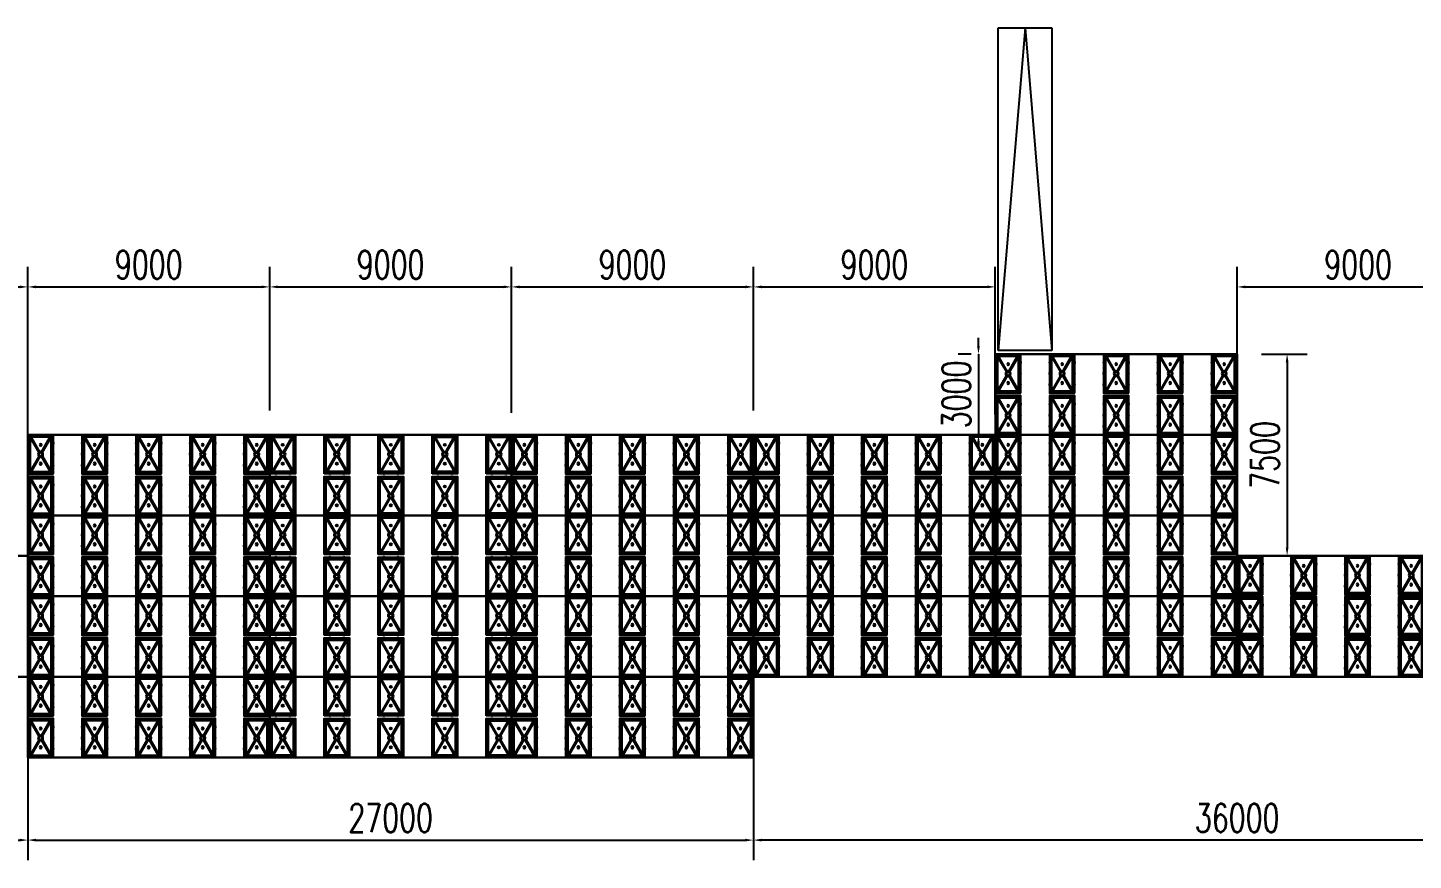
# Model space of a CAD drawing. Header units: millimetres. Extents: x -1825427 to -664413, y 1443096 to 1668257.
# Drawn here: x -788229 to -736672, y 1473512 to 1504478 of the extents above; entities that cross this region are included whole.
import ezdxf

# ---------------------------------------------------------------- set-up
doc = ezdxf.new("R2010")
doc.units = ezdxf.units.MM
doc.header["$LTSCALE"] = 10
doc.layers.get('DEFPOINTS').update_dxf_attribs({"linetype": 'CONTINUOUS'})
for name, color, linetype in [('W-bridge approach引桥', 4, 'CONTINUOUS'), ('W-FLOAT_BOWL浮筒', 253, 'CONTINUOUS'), ('W-PLASTIC_RAILINGS塑木栏杆', 6, 'CONTINUOUS'), ('W-STEEL_FRAME钢架', 3, 'CONTINUOUS'), ('W-WOOD_FLOOR木地板', 30, 'CONTINUOUS'), ('景观-构筑物(需深化）', 214, 'CONTINUOUS')]:
    doc.layers.add(name, color=color, linetype=linetype)
doc.styles.add('STANDARD_T3', font='simplex.shx', dxfattribs={"width": 0.7, "bigfont": 'gbcbig.shx'})
doc.dimstyles.new('W&&300', dxfattribs={"dimtxt": 1050, "dimasz": 300, "dimexe": 750, "dimexo": 900, "dimgap": 300, "dimtad": 1, "dimdec": 0, "dimzin": 0, "dimdsep": 46, "dimtxsty": 'STANDARD_T3', "dimcen": 0.09, "dimclrd": 1, "dimclre": 1, "dimclrt": 7, "dimazin": 2, "dimtfac": 1, "dimtdec": 0, "dimtix": 1, "dimtmove": 2, "dimatfit": 3, "dimfxl": 100, "dimtolj": 1, "dimtzin": 0, "dimarcsym": 0})

# ---------------------------------------------------------------- blocks, each defined once
blk = doc.blocks.new('DFX')
at = {"layer": 'W-FLOAT_BOWL浮筒'}
for p, q in [((0, 0), (1450, 0)), ((325, 0), (305, 0)), ((735, 0), (715, 0)), ((1125, 0), (1145, 0)), ((0, -205), (0, -225)), ((630, -443), (116, -146)), ((630, -507), (116, -804)), ((650, -409), (136, -111)), ((650, -409), (136, -111)), ((800, -409), (1314, -111)), ((800, -409), (1314, -111)), ((820, -443), (1334, -146)), ((820, -507), (1334, -804)), ((1450, -205), (1450, -225)), ((0, -725), (0, -745)), ((650, -541), (136, -839)), ((650, -541), (136, -839)), ((325, -950), (305, -950)), ((735, -950), (715, -950)), ((800, -541), (1314, -839)), ((800, -541), (1314, -839)), ((1125, -950), (1145, -950)), ((1450, -725), (1450, -745))]:
    blk.add_line(p, q, dxfattribs=at)
for points in [[(0, 0), (1450, 0), (1450, -950), (0, -950)], [(40, -40), (1410, -40), (1410, -910), (40, -910)], [(85, -85), (1365, -85), (1365, -865), (85, -865)]]:
    blk.add_lwpolyline(points, close=True, dxfattribs=at)
for points in [[(350, 0), (350, -39, -0.605909), (280, -39), (280, 0), (305, 0), (305, -20, 1.050157), (325, -20), (325, 0), (350, 0)], [(760, 0), (760, -39, -0.605909), (690, -39), (690, 0), (715, 0), (715, -20, 1.050157), (735, -20), (735, 0), (760, 0)], [(1100, 0), (1100, -39, 0.605909), (1170, -39), (1170, 0), (1145, 0), (1145, -20, -1.050157), (1125, -20), (1125, 0), (1100, 0)], [(0, -180), (39, -180, -0.605909), (39, -250), (0, -250), (0, -225), (20, -225, 1.050157), (20, -205), (0, -205), (0, -180)], [(1450, -180), (1411, -180, 0.605909), (1411, -250), (1450, -250), (1450, -225), (1430, -225, -1.050157), (1430, -205), (1450, -205), (1450, -180)], [(0, -700), (39, -700, -0.605909), (39, -770), (0, -770), (0, -745), (20, -745, 1.050157), (20, -725), (0, -725), (0, -700)], [(350, -950), (350, -911, 0.605909), (280, -911), (280, -950), (305, -950), (305, -930, -1.050157), (325, -930), (325, -950), (350, -950)], [(760, -950), (760, -911, 0.605909), (690, -911), (690, -950), (715, -950), (715, -930, -1.050157), (735, -930), (735, -950), (760, -950)], [(1100, -950), (1100, -911, -0.605909), (1170, -911), (1170, -950), (1145, -950), (1145, -930, 1.050157), (1125, -930), (1125, -950), (1100, -950)], [(1450, -700), (1411, -700, 0.605909), (1411, -770), (1450, -770), (1450, -745), (1430, -745, -1.050157), (1430, -725), (1450, -725), (1450, -700)]]:
    blk.add_lwpolyline(points, format="xyb", dxfattribs=at)
for centre, radius in [((375, -475), 40), ((725, -475), 100), ((725, -475), 60), ((1075, -475), 40)]:
    blk.add_circle(centre, radius, dxfattribs=at)
for centre, start, end in [((126, -129), 59.9771, 239.9771), ((1324, -129), 300.0229, 120.0229), ((126, -821), 120.0229, 300.0229), ((1324, -821), 239.9771, 59.9771)]:
    blk.add_arc(centre, 20, start, end, dxfattribs=at)
blk = doc.blocks.new('*U2883')
at = {"layer": 'W-FLOAT_BOWL浮筒', "xscale": -1, "rotation": 270}
for p in [(475, 50, -917003000), (475, -1500, 917003000)]:
    blk.add_blockref('DFX', p, dxfattribs=at)
blk = doc.blocks.new('*U2884')
at = {"layer": 'W-STEEL_FRAME钢架', "color": 0, "linetype": 'ByBlock', "lineweight": -2, "transparency": 16777216}
for p in [(0, 0), (2010, 0), (4020, 0), (6030, 0), (8040, 0)]:
    blk.add_blockref('*U2883', p, dxfattribs=at)
blk = doc.blocks.new('*U2881')
at = {"layer": 'W-FLOAT_BOWL浮筒', "xscale": -1, "rotation": 270}
for p in [(475, 50, -917003000), (475, -1500, 917003000)]:
    blk.add_blockref('DFX', p, dxfattribs=at)
blk = doc.blocks.new('*U2882')
at = {"layer": 'W-STEEL_FRAME钢架', "color": 0, "linetype": 'ByBlock', "lineweight": -2, "transparency": 16777216}
for p in [(0, 0), (2010, 0), (4020, 0), (6030, 0), (8040, 0)]:
    blk.add_blockref('*U2881', p, dxfattribs=at)
blk = doc.blocks.new('*U2885')
at = {"layer": 'W-FLOAT_BOWL浮筒', "xscale": -1, "rotation": 270}
for p in [(475, 50, -917003000), (475, -1500, 917003000)]:
    blk.add_blockref('DFX', p, dxfattribs=at)
blk = doc.blocks.new('*U2886')
at = {"layer": 'W-STEEL_FRAME钢架', "color": 0, "linetype": 'ByBlock', "lineweight": -2, "transparency": 16777216}
for p in [(0, 0), (2010, 0), (4020, 0), (6030, 0), (8040, 0)]:
    blk.add_blockref('*U2885', p, dxfattribs=at)
blk = doc.blocks.new('*U2580')
at = {"layer": 'W-FLOAT_BOWL浮筒', "xscale": -1, "rotation": 270}
for p in [(475, 50, -917003000), (475, -1500, 917003000)]:
    blk.add_blockref('DFX', p, dxfattribs=at)
blk = doc.blocks.new('*U2581')
at = {"layer": 'W-STEEL_FRAME钢架', "color": 0, "linetype": 'ByBlock', "lineweight": -2, "transparency": 16777216}
for p in [(0, 0), (2010, 0), (4020, 0), (6030, 0), (8040, 0)]:
    blk.add_blockref('*U2580', p, dxfattribs=at)
blk = doc.blocks.new('*U2577')
at = {"layer": 'W-FLOAT_BOWL浮筒', "xscale": -1, "rotation": 270}
for p in [(475, 50, -917003000), (475, -1500, 917003000)]:
    blk.add_blockref('DFX', p, dxfattribs=at)
blk = doc.blocks.new('*U2579')
at = {"layer": 'W-STEEL_FRAME钢架', "color": 0, "linetype": 'ByBlock', "lineweight": -2, "transparency": 16777216}
for p in [(0, 0), (2010, 0), (4020, 0), (6030, 0), (8040, 0)]:
    blk.add_blockref('*U2577', p, dxfattribs=at)
blk = doc.blocks.new('*U2856')
at = {"layer": 'W-FLOAT_BOWL浮筒', "xscale": -1, "rotation": 270}
for p in [(475, 50, -917003000), (475, -1500, 917003000)]:
    blk.add_blockref('DFX', p, dxfattribs=at)
blk = doc.blocks.new('*U2887')
at = {"layer": 'W-STEEL_FRAME钢架', "color": 0, "linetype": 'ByBlock', "lineweight": -2, "transparency": 16777216}
for p in [(0, 0), (2010, 0), (4020, 0), (6030, 0), (8040, 0)]:
    blk.add_blockref('*U2856', p, dxfattribs=at)
blk = doc.blocks.new('*U2860')
at = {"layer": 'W-FLOAT_BOWL浮筒', "xscale": -1, "rotation": 270}
for p in [(475, 50, -917003000), (475, -1500, 917003000)]:
    blk.add_blockref('DFX', p, dxfattribs=at)
blk = doc.blocks.new('*U2861')
at = {"layer": 'W-STEEL_FRAME钢架', "color": 0, "linetype": 'ByBlock', "lineweight": -2, "transparency": 16777216}
for p in [(0, 0), (2010, 0), (4020, 0), (6030, 0), (8040, 0)]:
    blk.add_blockref('*U2860', p, dxfattribs=at)
blk = doc.blocks.new('*U2858')
at = {"layer": 'W-FLOAT_BOWL浮筒', "xscale": -1, "rotation": 270}
for p in [(475, 50, -917003000), (475, -1500, 917003000)]:
    blk.add_blockref('DFX', p, dxfattribs=at)
blk = doc.blocks.new('*U2859')
at = {"layer": 'W-STEEL_FRAME钢架', "color": 0, "linetype": 'ByBlock', "lineweight": -2, "transparency": 16777216}
for p in [(0, 0), (2010, 0), (4020, 0), (6030, 0), (8040, 0)]:
    blk.add_blockref('*U2858', p, dxfattribs=at)
blk = doc.blocks.new('*U2862')
at = {"layer": 'W-FLOAT_BOWL浮筒', "xscale": -1, "rotation": 270}
for p in [(475, 50, -917003000), (475, -1500, 917003000)]:
    blk.add_blockref('DFX', p, dxfattribs=at)
blk = doc.blocks.new('*U2857')
at = {"layer": 'W-STEEL_FRAME钢架', "color": 0, "linetype": 'ByBlock', "lineweight": -2, "transparency": 16777216}
for p in [(0, 0), (2010, 0), (4020, 0), (6030, 0), (8040, 0)]:
    blk.add_blockref('*U2862', p, dxfattribs=at)
blk = doc.blocks.new('*U2866')
at = {"layer": 'W-FLOAT_BOWL浮筒', "xscale": -1, "rotation": 270}
for p in [(475, 50, -917003000), (475, -1500, 917003000)]:
    blk.add_blockref('DFX', p, dxfattribs=at)
blk = doc.blocks.new('*U2867')
at = {"layer": 'W-STEEL_FRAME钢架', "color": 0, "linetype": 'ByBlock', "lineweight": -2, "transparency": 16777216}
for p in [(0, 0), (2010, 0), (4020, 0), (6030, 0), (8040, 0)]:
    blk.add_blockref('*U2866', p, dxfattribs=at)
blk = doc.blocks.new('*U2864')
at = {"layer": 'W-FLOAT_BOWL浮筒', "xscale": -1, "rotation": 270}
for p in [(475, 50, -917003000), (475, -1500, 917003000)]:
    blk.add_blockref('DFX', p, dxfattribs=at)
blk = doc.blocks.new('*U2865')
at = {"layer": 'W-STEEL_FRAME钢架', "color": 0, "linetype": 'ByBlock', "lineweight": -2, "transparency": 16777216}
for p in [(0, 0), (2010, 0), (4020, 0), (6030, 0), (8040, 0)]:
    blk.add_blockref('*U2864', p, dxfattribs=at)
blk = doc.blocks.new('*U2868')
at = {"layer": 'W-FLOAT_BOWL浮筒', "xscale": -1, "rotation": 270}
for p in [(475, 50, -917003000), (475, -1500, 917003000)]:
    blk.add_blockref('DFX', p, dxfattribs=at)
blk = doc.blocks.new('*U2863')
at = {"layer": 'W-STEEL_FRAME钢架', "color": 0, "linetype": 'ByBlock', "lineweight": -2, "transparency": 16777216}
for p in [(0, 0), (2010, 0), (4020, 0), (6030, 0), (8040, 0)]:
    blk.add_blockref('*U2868', p, dxfattribs=at)
blk = doc.blocks.new('*U2870')
at = {"layer": 'W-FLOAT_BOWL浮筒', "xscale": -1, "rotation": 270}
for p in [(475, 50, -917003000), (475, -1500, 917003000)]:
    blk.add_blockref('DFX', p, dxfattribs=at)
blk = doc.blocks.new('*U2869')
at = {"layer": 'W-STEEL_FRAME钢架', "color": 0, "linetype": 'ByBlock', "lineweight": -2, "transparency": 16777216}
for p in [(0, 0), (2010, 0), (4020, 0), (6030, 0), (8040, 0)]:
    blk.add_blockref('*U2870', p, dxfattribs=at)
blk = doc.blocks.new('*U2872')
at = {"layer": 'W-FLOAT_BOWL浮筒', "xscale": -1, "rotation": 270}
for p in [(475, 50, -917003000), (475, -1500, 917003000)]:
    blk.add_blockref('DFX', p, dxfattribs=at)
blk = doc.blocks.new('*U2871')
at = {"layer": 'W-STEEL_FRAME钢架', "color": 0, "linetype": 'ByBlock', "lineweight": -2, "transparency": 16777216}
for p in [(0, 0), (2010, 0), (4020, 0), (6030, 0), (8040, 0)]:
    blk.add_blockref('*U2872', p, dxfattribs=at)
blk = doc.blocks.new('*U2789')
at = {"layer": 'W-FLOAT_BOWL浮筒', "xscale": -1, "rotation": 270}
for p in [(475, 50, -917003000), (475, -1500, 917003000)]:
    blk.add_blockref('DFX', p, dxfattribs=at)
blk = doc.blocks.new('*U2873')
at = {"layer": 'W-STEEL_FRAME钢架', "color": 0, "linetype": 'ByBlock', "lineweight": -2, "transparency": 16777216}
for p in [(0, 0), (2010, 0), (4020, 0), (6030, 0), (8040, 0)]:
    blk.add_blockref('*U2789', p, dxfattribs=at)
blk = doc.blocks.new('*U2791')
at = {"layer": 'W-FLOAT_BOWL浮筒', "xscale": -1, "rotation": 270}
for p in [(475, 50, -917003000), (475, -1500, 917003000)]:
    blk.add_blockref('DFX', p, dxfattribs=at)
blk = doc.blocks.new('*U2790')
at = {"layer": 'W-STEEL_FRAME钢架', "color": 0, "linetype": 'ByBlock', "lineweight": -2, "transparency": 16777216}
for p in [(0, 0), (2010, 0), (4020, 0), (6030, 0), (8040, 0)]:
    blk.add_blockref('*U2791', p, dxfattribs=at)
blk = doc.blocks.new('*U2793')
at = {"layer": 'W-FLOAT_BOWL浮筒', "xscale": -1, "rotation": 270}
for p in [(475, 50, -917003000), (475, -1500, 917003000)]:
    blk.add_blockref('DFX', p, dxfattribs=at)
blk = doc.blocks.new('*U2792')
at = {"layer": 'W-STEEL_FRAME钢架', "color": 0, "linetype": 'ByBlock', "lineweight": -2, "transparency": 16777216}
for p in [(0, 0), (2010, 0), (4020, 0), (6030, 0), (8040, 0)]:
    blk.add_blockref('*U2793', p, dxfattribs=at)
blk = doc.blocks.new('*U2795')
at = {"layer": 'W-FLOAT_BOWL浮筒', "xscale": -1, "rotation": 270}
for p in [(475, 50, -917003000), (475, -1500, 917003000)]:
    blk.add_blockref('DFX', p, dxfattribs=at)
blk = doc.blocks.new('*U2794')
at = {"layer": 'W-STEEL_FRAME钢架', "color": 0, "linetype": 'ByBlock', "lineweight": -2, "transparency": 16777216}
for p in [(0, 0), (2010, 0), (4020, 0), (6030, 0), (8040, 0)]:
    blk.add_blockref('*U2795', p, dxfattribs=at)
blk = doc.blocks.new('*U2797')
at = {"layer": 'W-FLOAT_BOWL浮筒', "xscale": -1, "rotation": 270}
for p in [(475, 50, -917003000), (475, -1500, 917003000)]:
    blk.add_blockref('DFX', p, dxfattribs=at)
blk = doc.blocks.new('*U2796')
at = {"layer": 'W-STEEL_FRAME钢架', "color": 0, "linetype": 'ByBlock', "lineweight": -2, "transparency": 16777216}
for p in [(0, 0), (2010, 0), (4020, 0), (6030, 0), (8040, 0)]:
    blk.add_blockref('*U2797', p, dxfattribs=at)
blk = doc.blocks.new('*U2713')
at = {"layer": 'W-FLOAT_BOWL浮筒', "xscale": -1, "rotation": 270}
for p in [(475, 800), (475, -725), (475, -2250)]:
    blk.add_blockref('DFX', p, dxfattribs=at)
blk = doc.blocks.new('*U2714')
at = {"layer": 'W-STEEL_FRAME钢架', "color": 0, "linetype": 'ByBlock', "lineweight": -2, "transparency": 16777216}
for p in [(0, 0), (2000, 0), (4000, 0), (6000, 0), (8000, 0)]:
    blk.add_blockref('*U2713', p, dxfattribs=at)
blk = doc.blocks.new('*D2897')
at = {"layer": 'DEFPOINTS', "color": 0, "transparency": 16777216}
for p in [(-752224, 1492338, 1834006000), (-752852, 1489338), (-752224, 1489338, 1834006000)]:
    blk.add_point(p, dxfattribs=at)
at = {"layer": 'W-STEEL_FRAME钢架', "color": 1, "lineweight": -2, "transparency": 16777216}
for p, q in [((-752852, 1492638), (-752852, 1492938)), ((-753123, 1492338), (-753602, 1492338)), ((-752852, 1492338), (-752852, 1489338)), ((-753123, 1489338), (-753602, 1489338)), ((-752852, 1489038), (-752852, 1488738))]:
    blk.add_line(p, q, dxfattribs=at)
at = {"layer": 'W-STEEL_FRAME钢架', "color": 1, "transparency": 16777216}
for points in [[(-752902, 1492638), (-752802, 1492638), (-752852, 1492338)], [(-752902, 1489038), (-752802, 1489038), (-752852, 1489338)]]:
    blk.add_solid(points, dxfattribs=at)
at = {"layer": 'W-STEEL_FRAME钢架', "color": 7, "transparency": 16777216, "insert": (-753677, 1490838), "char_height": 1050, "attachment_point": 5, "rotation": 90, "style": 'STANDARD_T3'}
blk.add_mtext('\\A1;3000', dxfattribs=at)
blk = doc.blocks.new('*D2908')
at = {"layer": 'DEFPOINTS', "color": 0, "transparency": 16777216}
for p in [(-788224, 1494838), (-800224, 1484838, 18340), (-788224, 1484838, 18340)]:
    blk.add_point(p, dxfattribs=at)
at = {"layer": 'W-STEEL_FRAME钢架', "color": 1, "lineweight": -2, "transparency": 16777216}
for p, q in [((-800224, 1485738), (-800224, 1495588)), ((-788224, 1485738), (-788224, 1495588)), ((-799924, 1494838), (-788524, 1494838))]:
    blk.add_line(p, q, dxfattribs=at)
at = {"layer": 'W-STEEL_FRAME钢架', "color": 1, "transparency": 16777216}
for points in [[(-799924, 1494888), (-799924, 1494788), (-800224, 1494838)], [(-788524, 1494888), (-788524, 1494788), (-788224, 1494838)]]:
    blk.add_solid(points, dxfattribs=at)
at = {"layer": 'W-STEEL_FRAME钢架', "color": 7, "transparency": 16777216, "insert": (-794224, 1495663), "char_height": 1050, "attachment_point": 5, "style": 'STANDARD_T3'}
blk.add_mtext('\\A1;12000', dxfattribs=at)
blk = doc.blocks.new('*D2909')
at = {"layer": 'DEFPOINTS', "color": 0, "transparency": 16777216}
for p in [(-789995, 1489338), (-788224, 1489338, -1833987660), (-788224, 1484838, 18340)]:
    blk.add_point(p, dxfattribs=at)
at = {"layer": 'W-STEEL_FRAME钢架', "color": 1, "lineweight": -2, "transparency": 16777216}
for p, q in [((-789124, 1489338), (-790745, 1489338)), ((-789995, 1485138), (-789995, 1489038)), ((-789124, 1484838), (-790745, 1484838))]:
    blk.add_line(p, q, dxfattribs=at)
at = {"layer": 'W-STEEL_FRAME钢架', "color": 1, "transparency": 16777216}
for points in [[(-790045, 1489038), (-789945, 1489038), (-789995, 1489338)], [(-790045, 1485138), (-789945, 1485138), (-789995, 1484838)]]:
    blk.add_solid(points, dxfattribs=at)
at = {"layer": 'W-STEEL_FRAME钢架', "color": 7, "transparency": 16777216, "insert": (-790820, 1487088), "char_height": 1050, "attachment_point": 5, "rotation": 90, "style": 'STANDARD_T3'}
blk.add_mtext('\\A1;4500', dxfattribs=at)
blk = doc.blocks.new('*D2910')
at = {"layer": 'DEFPOINTS', "color": 0, "transparency": 16777216}
for p in [(-779224, 1494838), (-788224, 1489338, -1833987660), (-779224, 1489338, -1833987660)]:
    blk.add_point(p, dxfattribs=at)
at = {"layer": 'W-STEEL_FRAME钢架', "color": 1, "lineweight": -2, "transparency": 16777216}
for p, q in [((-788224, 1490238), (-788224, 1495588)), ((-779224, 1490238), (-779224, 1495588)), ((-787924, 1494838), (-779524, 1494838))]:
    blk.add_line(p, q, dxfattribs=at)
at = {"layer": 'W-STEEL_FRAME钢架', "color": 1, "transparency": 16777216}
for points in [[(-787924, 1494888), (-787924, 1494788), (-788224, 1494838)], [(-779524, 1494888), (-779524, 1494788), (-779224, 1494838)]]:
    blk.add_solid(points, dxfattribs=at)
at = {"layer": 'W-STEEL_FRAME钢架', "color": 7, "transparency": 16777216, "insert": (-783724, 1495663), "char_height": 1050, "attachment_point": 5, "style": 'STANDARD_T3'}
blk.add_mtext('\\A1;9000', dxfattribs=at)
blk = doc.blocks.new('*D2911')
at = {"layer": 'DEFPOINTS', "color": 0, "transparency": 16777216}
for p in [(-770224, 1494838), (-779224, 1489338, -1833987660), (-770224, 1489256, 18340)]:
    blk.add_point(p, dxfattribs=at)
at = {"layer": 'W-STEEL_FRAME钢架', "color": 1, "lineweight": -2, "transparency": 16777216}
for p, q in [((-779224, 1490238), (-779224, 1495588)), ((-770224, 1490156), (-770224, 1495588)), ((-778924, 1494838), (-770524, 1494838))]:
    blk.add_line(p, q, dxfattribs=at)
at = {"layer": 'W-STEEL_FRAME钢架', "color": 1, "transparency": 16777216}
for points in [[(-778924, 1494888), (-778924, 1494788), (-779224, 1494838)], [(-770524, 1494888), (-770524, 1494788), (-770224, 1494838)]]:
    blk.add_solid(points, dxfattribs=at)
at = {"layer": 'W-STEEL_FRAME钢架', "color": 7, "transparency": 16777216, "insert": (-774724, 1495663), "char_height": 1050, "attachment_point": 5, "style": 'STANDARD_T3'}
blk.add_mtext('\\A1;9000', dxfattribs=at)
blk = doc.blocks.new('*D2912')
at = {"layer": 'DEFPOINTS', "color": 0, "transparency": 16777216}
for p in [(-761224, 1494838), (-770224, 1489256, 18340), (-761224, 1489338, 18340)]:
    blk.add_point(p, dxfattribs=at)
at = {"layer": 'W-STEEL_FRAME钢架', "color": 1, "lineweight": -2, "transparency": 16777216}
for p, q in [((-770224, 1490156), (-770224, 1495588)), ((-761224, 1490238), (-761224, 1495588)), ((-769924, 1494838), (-761524, 1494838))]:
    blk.add_line(p, q, dxfattribs=at)
at = {"layer": 'W-STEEL_FRAME钢架', "color": 1, "transparency": 16777216}
for points in [[(-769924, 1494888), (-769924, 1494788), (-770224, 1494838)], [(-761524, 1494888), (-761524, 1494788), (-761224, 1494838)]]:
    blk.add_solid(points, dxfattribs=at)
at = {"layer": 'W-STEEL_FRAME钢架', "color": 7, "transparency": 16777216, "insert": (-765724, 1495663), "char_height": 1050, "attachment_point": 5, "style": 'STANDARD_T3'}
blk.add_mtext('\\A1;9000', dxfattribs=at)
blk = doc.blocks.new('*D2913')
at = {"layer": 'DEFPOINTS', "color": 0, "transparency": 16777216}
for p in [(-752224, 1494838), (-761224, 1489338, 18340), (-752224, 1489192, 18340)]:
    blk.add_point(p, dxfattribs=at)
at = {"layer": 'W-STEEL_FRAME钢架', "color": 1, "lineweight": -2, "transparency": 16777216}
for p, q in [((-761224, 1490238), (-761224, 1495588)), ((-752224, 1490092), (-752224, 1495588)), ((-760924, 1494838), (-752524, 1494838))]:
    blk.add_line(p, q, dxfattribs=at)
at = {"layer": 'W-STEEL_FRAME钢架', "color": 1, "transparency": 16777216}
for points in [[(-760924, 1494888), (-760924, 1494788), (-761224, 1494838)], [(-752524, 1494888), (-752524, 1494788), (-752224, 1494838)]]:
    blk.add_solid(points, dxfattribs=at)
at = {"layer": 'W-STEEL_FRAME钢架', "color": 7, "transparency": 16777216, "insert": (-756724, 1495663), "char_height": 1050, "attachment_point": 5, "style": 'STANDARD_T3'}
blk.add_mtext('\\A1;9000', dxfattribs=at)
blk = doc.blocks.new('*D2914')
at = {"layer": 'DEFPOINTS', "color": 0, "transparency": 16777216}
for p in [(-743224, 1492338, -1833987660), (-743224, 1484838, 18340), (-741367, 1484838)]:
    blk.add_point(p, dxfattribs=at)
at = {"layer": 'W-STEEL_FRAME钢架', "color": 1, "lineweight": -2, "transparency": 16777216}
for p, q in [((-742324, 1492338), (-740617, 1492338)), ((-741367, 1492038), (-741367, 1485138)), ((-742324, 1484838), (-740617, 1484838))]:
    blk.add_line(p, q, dxfattribs=at)
at = {"layer": 'W-STEEL_FRAME钢架', "color": 1, "transparency": 16777216}
for points in [[(-741417, 1492038), (-741317, 1492038), (-741367, 1492338)], [(-741417, 1485138), (-741317, 1485138), (-741367, 1484838)]]:
    blk.add_solid(points, dxfattribs=at)
at = {"layer": 'W-STEEL_FRAME钢架', "color": 7, "transparency": 16777216, "insert": (-742192, 1488588), "char_height": 1050, "attachment_point": 5, "rotation": 90, "style": 'STANDARD_T3'}
blk.add_mtext('\\A1;7500', dxfattribs=at)
blk = doc.blocks.new('*D2915')
at = {"layer": 'DEFPOINTS', "color": 0, "transparency": 16777216}
for p in [(-734224, 1494838), (-734224, 1489338, 18340), (-743224, 1484838, 18340)]:
    blk.add_point(p, dxfattribs=at)
at = {"layer": 'W-STEEL_FRAME钢架', "color": 1, "lineweight": -2, "transparency": 16777216}
for p, q in [((-743224, 1485738), (-743224, 1495588)), ((-734224, 1490238), (-734224, 1495588)), ((-742924, 1494838), (-734524, 1494838))]:
    blk.add_line(p, q, dxfattribs=at)
at = {"layer": 'W-STEEL_FRAME钢架', "color": 1, "transparency": 16777216}
for points in [[(-742924, 1494888), (-742924, 1494788), (-743224, 1494838)], [(-734524, 1494888), (-734524, 1494788), (-734224, 1494838)]]:
    blk.add_solid(points, dxfattribs=at)
at = {"layer": 'W-STEEL_FRAME钢架', "color": 7, "transparency": 16777216, "insert": (-738724, 1495663), "char_height": 1050, "attachment_point": 5, "style": 'STANDARD_T3'}
blk.add_mtext('\\A1;9000', dxfattribs=at)
blk = doc.blocks.new('*D2927')
at = {"layer": 'DEFPOINTS', "color": 0, "transparency": 16777216}
for p in [(-761224, 1480338, -1833987660), (-725224, 1480338, 3668030340), (-761224, 1474262)]:
    blk.add_point(p, dxfattribs=at)
at = {"layer": 'W-STEEL_FRAME钢架', "color": 1, "lineweight": -2, "transparency": 16777216}
for p, q in [((-761224, 1479438), (-761224, 1473512)), ((-725224, 1479438), (-725224, 1473512)), ((-725524, 1474262), (-760924, 1474262))]:
    blk.add_line(p, q, dxfattribs=at)
at = {"layer": 'W-STEEL_FRAME钢架', "color": 1, "transparency": 16777216}
for points in [[(-760924, 1474312), (-760924, 1474212), (-761224, 1474262)], [(-725524, 1474312), (-725524, 1474212), (-725224, 1474262)]]:
    blk.add_solid(points, dxfattribs=at)
at = {"layer": 'W-STEEL_FRAME钢架', "color": 7, "transparency": 16777216, "insert": (-743224, 1475087), "char_height": 1050, "attachment_point": 5, "style": 'STANDARD_T3'}
blk.add_mtext('\\A1;36000', dxfattribs=at)
blk = doc.blocks.new('*D2928')
at = {"layer": 'DEFPOINTS', "color": 0, "transparency": 16777216}
for p in [(-788224, 1477338, 18340), (-761224, 1477338, -1833987660), (-761224, 1474262)]:
    blk.add_point(p, dxfattribs=at)
at = {"layer": 'W-STEEL_FRAME钢架', "color": 1, "lineweight": -2, "transparency": 16777216}
for p, q in [((-788224, 1476438), (-788224, 1473512)), ((-761224, 1476438), (-761224, 1473512)), ((-787924, 1474262), (-761524, 1474262))]:
    blk.add_line(p, q, dxfattribs=at)
at = {"layer": 'W-STEEL_FRAME钢架', "color": 1, "transparency": 16777216}
for points in [[(-787924, 1474312), (-787924, 1474212), (-788224, 1474262)], [(-761524, 1474312), (-761524, 1474212), (-761224, 1474262)]]:
    blk.add_solid(points, dxfattribs=at)
at = {"layer": 'W-STEEL_FRAME钢架', "color": 7, "transparency": 16777216, "insert": (-774724, 1475087), "char_height": 1050, "attachment_point": 5, "style": 'STANDARD_T3'}
blk.add_mtext('\\A1;27000', dxfattribs=at)
blk = doc.blocks.new('*D2929')
at = {"layer": 'DEFPOINTS', "color": 0, "transparency": 16777216}
for p in [(-818224, 1480338, -1833987660), (-788224, 1480338, 5502036340), (-788224, 1474262)]:
    blk.add_point(p, dxfattribs=at)
at = {"layer": 'W-STEEL_FRAME钢架', "color": 1, "lineweight": -2, "transparency": 16777216}
for p, q in [((-818224, 1479438), (-818224, 1473512)), ((-788224, 1479438), (-788224, 1473512)), ((-817924, 1474262), (-788524, 1474262))]:
    blk.add_line(p, q, dxfattribs=at)
at = {"layer": 'W-STEEL_FRAME钢架', "color": 1, "transparency": 16777216}
for points in [[(-817924, 1474312), (-817924, 1474212), (-818224, 1474262)], [(-788524, 1474312), (-788524, 1474212), (-788224, 1474262)]]:
    blk.add_solid(points, dxfattribs=at)
at = {"layer": 'W-STEEL_FRAME钢架', "color": 7, "transparency": 16777216, "insert": (-803224, 1475087), "char_height": 1050, "attachment_point": 5, "style": 'STANDARD_T3'}
blk.add_mtext('\\A1;30000', dxfattribs=at)

msp = doc.modelspace()

# ---------------------------------------------------------------- linework, layer by layer
at = {"layer": 'W-bridge approach引桥'}
for p, q in [((-752116.7, 1504478.1, 18340.1), (-750116.7, 1504478.1, 18340.1)), ((-752116.7, 1492478.1, 18340.1), (-752116.7, 1504478.1, 18340.1)), ((-751116.7, 1504478.1, 18340.1), (-752116.7, 1492478.1, 18340.1)), ((-751116.7, 1504478.1, 18340.1), (-750116.7, 1492478.1, 18340.1)), ((-750116.7, 1504478.1, 18340.1), (-750116.7, 1492478.1, 18340.1)), ((-750116.7, 1492478.1, 18340.1), (-752116.7, 1492478.1, 18340.1))]:
    msp.add_line(p, q, dxfattribs=at)
at = {"layer": 'W-PLASTIC_RAILINGS塑木栏杆'}
for p, q in [((-752223.6, 1492338.1, -1833987659.9), (-752223.6, 1489338.1, -1833987659.9)), ((-743223.6, 1492338.1, -1833987659.9), (-750116.7, 1492338.1, -1833987659.9)), ((-743223.6, 1484838.1, -1833987659.9), (-743223.6, 1492338.1, -1833987659.9)), ((-752223.6, 1489338.1, -1833987659.9), (-761223.6, 1489338.1, -1833987659.9)), ((-788223.6, 1484838.1, -1833987659.9), (-800223.6, 1484838.1, -1833987659.9)), ((-788223.6, 1480338.1, 18340.1), (-788223.6, 1477338.1, 18340.1)), ((-761323.6, 1477438.1, 18340.1), (-761323.6, 1480438.1, 18340.1)), ((-761223.6, 1477338.1, 18340.1), (-761223.6, 1480338.1, 18340.1)), ((-788223.6, 1477338.1, 18340.1), (-761223.6, 1477338.1, 18340.1))]:
    msp.add_line(p, q, dxfattribs=at)
at = {"layer": 'W-STEEL_FRAME钢架', "linetype": 'ByBlock'}
for p, q in [((-743223.6, 1492338.1, 18340.1), (-752223.6, 1492338.1, 18340.1)), ((-752223.6, 1492338.1, 18340.1), (-752223.6, 1489338.1, 18340.1)), ((-743223.6, 1489338.1, 18340.1), (-743223.6, 1492338.1, 18340.1)), ((-779223.6, 1489338.1, -1833987659.9), (-788223.6, 1489338.1, -1833987659.9)), ((-788223.6, 1489338.1, -1833987659.9), (-788223.6, 1486338.1, -1833987659.9)), ((-770223.6, 1489338.1, -1833987659.9), (-779223.6, 1489338.1, -1833987659.9)), ((-770223.6, 1489338.1, -1833987659.9), (-761223.6, 1489338.1, -1833987659.9)), ((-761223.6, 1489338.1, -1833987659.9), (-752223.6, 1489338.1, -1833987659.9)), ((-761223.6, 1486338.1, -1833987659.9), (-761223.6, 1489338.1, -1833987659.9)), ((-761223.6, 1489338.1, -1833987659.9), (-761223.6, 1486338.1, -1833987659.9)), ((-743223.6, 1489338.1, 18340.1), (-743223.6, 1486338.1, 18340.1)), ((-788223.6, 1486338.1, -1833987659.9), (-788223.6, 1483338.1, -1833987659.9)), ((-761223.6, 1483338.1, 18340.1), (-761223.6, 1486338.1, 18340.1)), ((-761223.6, 1483338.1, -1833987659.9), (-761223.6, 1486338.1, -1833987659.9)), ((-743223.6, 1486338.1, 18340.1), (-743223.6, 1483338.1, 18340.1)), ((-788223.6, 1484838.1, 18340.1), (-800223.6, 1484838.1, 18340.1)), ((-788223.6, 1481838.1, 18340.1), (-788223.6, 1484838.1, 18340.1)), ((-743223.6, 1483338.1, 1834024340.1), (-743223.6, 1484838.1, 1834024340.1)), ((-788223.6, 1483338.1, 18340.1), (-788223.6, 1480338.1, 18340.1)), ((-761223.6, 1480338.1, -1833987659.9), (-761223.6, 1483338.1, -1833987659.9)), ((-761223.6, 1480338.1, -1833987659.9), (-761223.6, 1483338.1, -1833987659.9)), ((-743223.6, 1480338.1, 3668030340.1), (-743223.6, 1483338.1, 3668030340.1)), ((-743223.6, 1483338.1, 18340.1), (-743223.6, 1480338.1, 18340.1)), ((-788223.6, 1481838.1, 18340.1), (-788223.6, 1480338.1, 18340.1)), ((-788223.6, 1480338.1, 18340.1), (-788223.6, 1477338.1, 18340.1)), ((-761223.6, 1477338.1, -1833987659.9), (-761223.6, 1480338.1, -1833987659.9)), ((-752223.6, 1480338.1, -1833987659.9), (-761223.6, 1480338.1, -1833987659.9)), ((-743223.6, 1480338.1, 18340.1), (-752223.6, 1480338.1, 18340.1)), ((-788223.6, 1477338.1, 18340.1), (-779223.6, 1477338.1, 18340.1)), ((-779223.6, 1477338.1, 18340.1), (-770223.6, 1477338.1, 18340.1)), ((-770223.6, 1477338.1, -1833987659.9), (-761223.6, 1477338.1, -1833987659.9))]:
    msp.add_line(p, q, dxfattribs=at)
at = {"layer": 'W-STEEL_FRAME钢架', "elevation": -1833987659.9}
for points in [[(-818223.6, 1492338.1), (-800223.6, 1492338.1), (-800223.6, 1484838.1), (-788223.6, 1484838.1), (-788223.6, 1489338.1), (-752223.6, 1489338.1), (-752223.6, 1492338.1), (-743223.6, 1492338.1), (-743223.6, 1484838.1), (-734223.5, 1484838.1)], [(-725223.5, 1480338), (-761223.5, 1480338), (-761223.5, 1477338.1), (-788223.6, 1477338.1), (-788223.6, 1480338.1), (-818223.6, 1480338.1), (-818223.6, 1492338.1)]]:
    msp.add_lwpolyline(points, dxfattribs=at)
at = {"layer": 'W-STEEL_FRAME钢架', "elevation": 18340.1}
for points in [[(-752223.6, 1489338.1), (-743223.6, 1489338.1), (-743223.6, 1492338.1), (-752223.6, 1492338.1)], [(-788223.6, 1486338.1), (-779223.6, 1486338.1), (-779223.6, 1489338.1), (-788223.6, 1489338.1)], [(-779223.6, 1486338.1), (-770223.6, 1486338.1), (-770223.6, 1489338.1), (-779223.6, 1489338.1)], [(-770223.6, 1486338.1), (-761223.6, 1486338.1), (-761223.6, 1489338.1), (-770223.6, 1489338.1)], [(-761223.6, 1486338.1), (-752223.6, 1486338.1), (-752223.6, 1489338.1), (-761223.6, 1489338.1)], [(-752223.6, 1486338.1), (-743223.6, 1486338.1), (-743223.6, 1489338.1), (-752223.6, 1489338.1)], [(-788223.6, 1483338.1), (-779223.6, 1483338.1), (-779223.6, 1486338.1), (-788223.6, 1486338.1)], [(-779223.6, 1483338.1), (-770223.6, 1483338.1), (-770223.6, 1486338.1), (-779223.6, 1486338.1)], [(-770223.6, 1483338.1), (-761223.6, 1483338.1), (-761223.6, 1486338.1), (-770223.6, 1486338.1)], [(-761223.6, 1483338.1), (-752223.6, 1483338.1), (-752223.6, 1486338.1), (-761223.6, 1486338.1)], [(-752223.6, 1483338.1), (-743223.6, 1483338.1), (-743223.6, 1486338.1), (-752223.6, 1486338.1)], [(-800223.6, 1480338.1), (-788223.6, 1480338.1), (-788223.6, 1484838.1), (-800223.6, 1484838.1)], [(-743223.6, 1480338.1), (-734223.5, 1480338.1), (-734223.5, 1484838.1), (-743223.6, 1484838.1)], [(-788223.6, 1480338.1), (-779223.6, 1480338.1), (-779223.6, 1483338.1), (-788223.6, 1483338.1)], [(-779223.6, 1480338.1), (-770223.6, 1480338.1), (-770223.6, 1483338.1), (-779223.6, 1483338.1)], [(-770223.6, 1480338.1), (-761223.6, 1480338.1), (-761223.6, 1483338.1), (-770223.6, 1483338.1)], [(-761223.6, 1480338.1), (-752223.6, 1480338.1), (-752223.6, 1483338.1), (-761223.6, 1483338.1)], [(-752223.6, 1480338.1), (-743223.6, 1480338.1), (-743223.6, 1483338.1), (-752223.6, 1483338.1)], [(-788223.6, 1477338.1), (-779223.6, 1477338.1), (-779223.6, 1480338.1), (-788223.6, 1480338.1)], [(-779223.6, 1477338.1), (-770223.6, 1477338.1), (-770223.6, 1480338.1), (-779223.6, 1480338.1)], [(-770223.6, 1477338.1), (-761223.6, 1477338.1), (-761223.6, 1480338.1), (-770223.6, 1480338.1)]]:
    msp.add_lwpolyline(points, close=True, dxfattribs=at)
at = {"layer": 'W-WOOD_FLOOR木地板'}
for p, q in [((-743223.6, 1492338.1, -1833987659.9), (-752223.6, 1492338.1, -1833987659.9)), ((-752223.6, 1492338.1, -1833987659.9), (-752223.6, 1489338.1, -1833987659.9)), ((-743223.6, 1484838.1, -1833987659.9), (-743223.6, 1492338.1, -1833987659.9)), ((-779223.6, 1489338.1, -1833987659.9), (-788223.6, 1489338.1, -1833987659.9)), ((-788223.6, 1489338.1, -1833987659.9), (-788223.6, 1484838.1, -1833987659.9)), ((-770223.6, 1489338.1, -1833987659.9), (-779223.6, 1489338.1, -1833987659.9)), ((-752223.6, 1489338.1, -1833987659.9), (-770223.6, 1489338.1, -1833987659.9)), ((-788223.6, 1484838.1, -1833987659.9), (-800223.6, 1484838.1, -1833987659.9)), ((-788223.6, 1480338.1, -1833987659.9), (-788223.6, 1477338.1, -1833987659.9)), ((-761223.6, 1477338.1, -1833987659.9), (-761223.6, 1480338.1, -1833987659.9)), ((-788223.6, 1477338.1, -1833987659.9), (-761223.6, 1477338.1, -1833987659.9))]:
    msp.add_line(p, q, dxfattribs=at)
at = {"layer": '景观-构筑物(需深化）', "linetype": 'ByBlock'}
msp.add_line((-770223.6, 1489338.1, -1833987659.9), (-779223.6, 1489338.1, -1833987659.9), dxfattribs=at)

# ---------------------------------------------------------------- block references
at = {"layer": 'W-STEEL_FRAME钢架'}
for name, p in [('*U2790', (-751748.6, 1490838.1, 917021340.1)), ('*U2884', (-787748.6, 1487838.1, 917021340.1)), ('*U2886', (-769748.6, 1487838.1, -916984659.9)), ('*U2869', (-760748.5, 1487838.1, -916984659.9)), ('*U2792', (-751748.5, 1487838.1, 917021340.1)), ('*U2581', (-787748.6, 1484838.1, 2751027340.1)), ('*U2887', (-769748.6, 1484838.1, 917021340.1)), ('*U2871', (-760748.5, 1484838.1, -916984659.9)), ('*U2794', (-751748.5, 1484838.1, 917021340.1)), ('*U2714', (-742748.6, 1482588.1, 18340.1)), ('*U2861', (-787748.6, 1481838.1, 4585033340.1)), ('*U2857', (-769748.6, 1481838.1, 2751027340.1)), ('*U2873', (-760748.5, 1481838.1, -916984659.9)), ('*U2796', (-751748.5, 1481838.1, 917021340.1)), ('*U2867', (-787748.6, 1478838.1, 6419039340.1)), ('*U2863', (-769748.6, 1478838.1, 4585033340.1))]:
    msp.add_blockref(name, p, dxfattribs=at)
at = {"layer": 'W-STEEL_FRAME钢架', "xscale": -1, "rotation": 359.9999913050802}
for name, p in [('*U2882', (-770698.6, 1487838.1, 917021340.1)), ('*U2579', (-770698.6, 1484838.1, 2751027340.1)), ('*U2859', (-770698.6, 1481838.1, 4585033340.1)), ('*U2865', (-770698.6, 1478838.1, 6419039340.1))]:
    msp.add_blockref(name, p, dxfattribs=at)

# ---------------------------------------------------------------- dimensions: what is measured, and where the dimension line sits
at = {"layer": 'W-STEEL_FRAME钢架'}
for base, p1, p2, picture, middle in [((-788223.6, 1494838.4, -1834006000), (-800223.6, 1484838.1, -1833987659.9), (-788223.6, 1484838.1, -1833987659.9), '*D2908', (-794223.6, 1495663.4, -1834006000)), ((-779223.6, 1494838.4, -1834006000), (-788223.6, 1489338.1, -3667993659.9), (-779223.6, 1489338.1, -3667993659.9), '*D2910', (-783723.6, 1495663.4, -1834006000)), ((-770223.6, 1494838.4, -1834006000), (-779223.6, 1489338.1, -3667993659.9), (-770223.6, 1489256.1, -1833987659.9), '*D2911', (-774723.6, 1495663.4, -1834006000)), ((-761223.6, 1494838.4, -1834006000), (-770223.6, 1489256.1, -1833987659.9), (-761223.6, 1489338.1, -1833987659.9), '*D2912', (-765723.6, 1495663.4, -1834006000)), ((-752223.5, 1494838.4, -1834006000), (-761223.6, 1489338.1, -1833987659.9), (-752223.5, 1489191.6, -1833987659.9), '*D2913', (-756723.5, 1495663.4, -1834006000)), ((-734223.6, 1494838.4, -1834006000), (-743223.6, 1484838.1, -1833987659.9), (-734223.6, 1489338.1, -1833987659.9), '*D2915', (-738723.6, 1495663.4, -1834006000)), ((-788223.6, 1474261.7, -1834006000), (-818223.6, 1480338.1, -3667993659.9), (-788223.6, 1480338.1, 3668030340.1), '*D2929', (-803223.6, 1475086.7, -1834006000)), ((-761223.5, 1474261.7, -1834006000), (-725223.5, 1480338.1, 1834024340.1), (-761223.5, 1480338, -3667993659.9), '*D2927', (-743223.5, 1475086.7, -1834006000)), ((-761223.5, 1474261.7, -1834006000), (-788223.6, 1477338.1, -1833987659.9), (-761223.5, 1477338.1, -3667993659.9), '*D2928', (-774723.5, 1475086.7, -1834006000))]:
    dim = msp.add_linear_dim(base=base, p1=p1, p2=p2, dimstyle='W&&300', dxfattribs=at)
    dim.commit()
    dim.dimension.update_dxf_attribs({"geometry": picture, "text_midpoint": middle})
for base, p1, p2, picture, middle in [((-752852.3, 1489338.1, -3667993659.9), (-752223.6, 1492338.1, -1833987659.9), (-752223.6, 1489338.1, -1833987659.9), '*D2897', (-753677.3, 1490838.1, -3667993659.9)), ((-741367.4, 1484838.1, -1834006000), (-743223.6, 1492338.1, -3667993659.9), (-743223.6, 1484838.1, -1833987659.9), '*D2914', (-742192.4, 1488588.1, -1834006000)), ((-789994.7, 1489338.1, -1834006000), (-788223.6, 1484838.1, -1833987659.9), (-788223.5, 1489338.1, -3667993659.9), '*D2909', (-790819.7, 1487088.1, -1834006000))]:
    dim = msp.add_linear_dim(base=base, p1=p1, p2=p2, angle=90, dimstyle='W&&300', dxfattribs=at)
    dim.commit()
    dim.dimension.update_dxf_attribs({"geometry": picture, "text_midpoint": middle})

doc.saveas('drawing.dxf')
